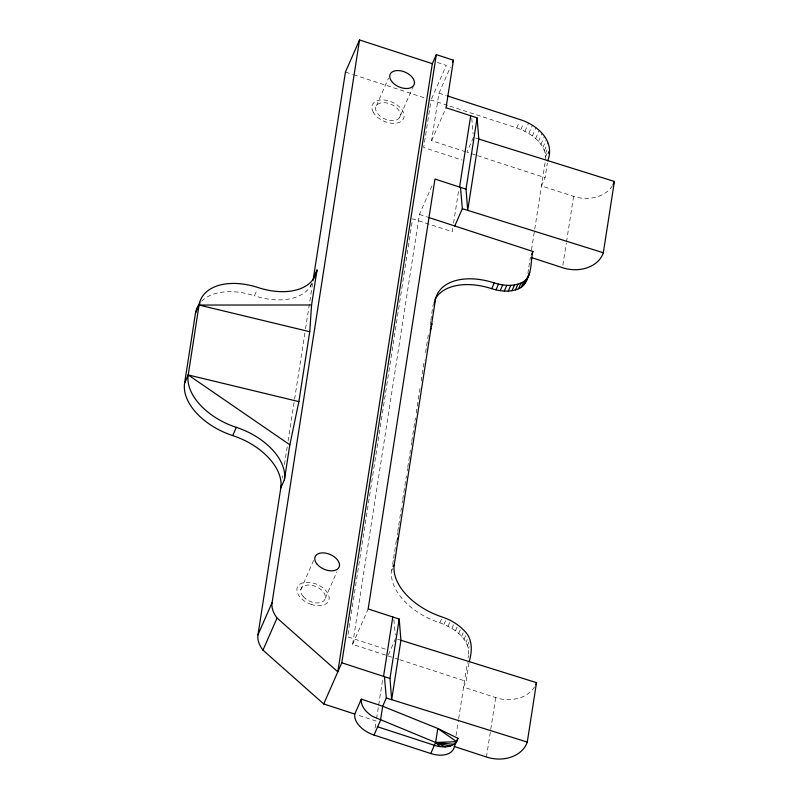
<?xml version="1.0" encoding="UTF-8"?>
<svg xmlns="http://www.w3.org/2000/svg" width="799" height="799" viewBox="0 0 799 799"><rect width="100%" height="100%" fill="white"/><g stroke="black" fill="none" stroke-linecap="round" stroke-linejoin="round"><path stroke-width="0.6" stroke-dasharray="4 3" d="M468.673 654.261C469.432 638.211 453.333 627.505 439.82 622.821A56.759 34.637 23.7 0 1 391.72 570.416L392.479 565.552M545.587 159.351C546.336 143.301 530.246 132.594 516.733 127.91L448.678 105.728M430.242 325.023L430.721 321.498M430.871 320.319L432.778 306.187L433.627 304.269M282.327 478.122L282.716 475.655M284.434 464.549L287.31 446.052M288.079 441.108L294.402 400.409M294.601 399.17L305.338 330.087M305.528 328.858L312.619 283.216M385.587 655.11L352.619 644.354L419.425 214.452L432.469 184.759M465.747 151.82L431.59 140.684L438.981 93.153L450.446 67.026M392.669 564.344L393.418 559.48M393.607 558.261L396.444 539.994M397.213 535.06L397.592 532.593M397.792 531.365L398.551 526.431M398.741 525.203L401.428 507.944M402.197 503.02L402.576 500.554M402.766 499.315L406.411 475.894M407.17 470.971L407.56 468.504M407.75 467.275L410.426 450.017M411.195 445.083L411.585 442.616M411.775 441.388L415.41 417.967M416.179 413.033L420.394 385.917M421.153 380.993L424.419 360.029M425.567 352.639L428.434 334.152M375.101 728.049L376.179 721.058L357.023 714.805M376.569 718.601L378.476 706.306M378.666 705.078L382.681 679.26M452.803 228.055L452.224 231.74L412.614 218.826L347.655 636.843L386.097 649.377M453.562 223.131L458.916 188.714M456.039 735.619L458.486 719.859M458.676 718.641L467.355 662.78M468.114 657.917L468.484 655.48M527.889 273.258L528.658 268.324M528.848 267.086L530.376 257.218M531.525 249.837L545.218 161.768M534.571 686.84A31.66 24.759 8.8 0 1 495.69 697.587L463.57 687.12L466.107 681.357L468.943 663.1M612.463 185.638A31.66 24.759 8.8 0 1 573.582 196.384L541.462 185.917L545.078 177.678L547.325 163.196M486.451 757.003L495.69 697.587M562.886 265.228L566.321 243.106M566.511 241.877L573.582 196.384M201.618 301.233A56.759 34.637 23.7 0 1 254.422 295.78L257.138 289.608M376.419 105.688L388.574 78.002M310.152 286.731L311.51 283.645M399.56 117.603A13.054 7.97 23.7 0 0 386.007 102.841A13.054 7.97 23.7 0 0 378.396 114.497A13.054 7.97 23.7 0 0 399.56 117.603L413.173 86.592M431.57 98.876L446.261 65.398L436.923 62.352M431.59 140.684L446.052 107.745M473.427 137.378L466.926 152.2L476.394 155.296M300.764 589.692L314.377 558.681M516.733 127.91L519.44 121.738M520.898 129.458L523.605 123.286M524.933 131.336L528.548 123.106M528.778 133.513L532.394 125.283M325.293 598.251L336.958 571.675M532.354 135.96L535.969 127.72M535.61 138.617L539.225 130.387M538.486 141.463L542.102 133.223M540.933 144.429L544.548 136.19M542.921 147.465L546.077 140.264M544.389 150.532L548.004 142.292M545.337 153.568L547.145 149.453M545.737 156.524L547.095 153.438M352.619 644.354L368.159 608.948M391.72 570.416L392.559 568.498M388.424 654.79L395.535 638.581M439.82 622.821L441.507 618.975M443.984 624.369L445.672 620.523M448.019 626.246L449.707 622.401M451.864 628.423L453.552 624.578M455.44 630.87L457.128 627.025M458.696 633.527L460.384 629.682M461.572 636.364L463.26 632.528M464.029 639.33L465.707 635.485M466.007 642.376L467.265 639.49M467.485 645.442L469.163 641.597M468.424 648.478L469.273 646.561M475.585 138.047L477.732 138.726M397.692 639.25L399.84 639.929M438.981 93.153L446.052 95.461M345.428 72.07L352.469 74.367M353.647 74.746L425.218 98.077M447.51 105.348L431.08 99.995L423.69 147.525L462.142 160.06M477.582 155.675L545.078 177.678M419.425 214.452L427.675 217.148M387.944 655.869L393.867 657.807M395.056 658.186L398.601 659.345M399.79 659.734L466.107 681.357M471.78 118.432L473.118 133.823M393.887 619.634L395.225 635.025M311.78 283.745A56.759 34.637 23.7 0 1 254.422 295.78M311.4 604.463L307.295 602.746A17.029 10.387 23.7 0 1 301.772 583.22A17.029 10.387 23.7 0 1 328.269 594.286A17.029 10.387 23.7 0 1 311.4 604.463M373.263 112.359L372.054 109.303A17.029 10.387 23.7 0 1 392.379 102.232A17.029 10.387 23.7 0 1 400.209 121.947A17.029 10.387 23.7 0 1 373.263 112.359M303.181 596.533A13.054 7.97 23.7 0 0 324.444 600.149A13.054 7.97 23.7 0 0 311.46 585.238A13.054 7.97 23.7 0 0 303.181 596.533"/><path stroke-width="1.2" d="M547.705 160.779C555.585 141.103 537.367 124.954 520.349 119.68L447.23 95.84M309.752 331.715L311.57 304.998L317.003 270.042A56.759 34.637 23.7 0 1 258.037 287.55A56.759 34.637 23.7 0 0 199.071 305.048L195.465 313.278L184.599 383.18A56.759 34.637 23.7 0 0 232.699 435.585A56.759 34.637 23.7 0 1 280.799 487.989L284.414 479.75L289.837 444.803L298.886 401.617L309.752 331.715L199.071 305.048L188.214 374.951L184.599 383.18M393.408 566.581L394.247 564.653L435.315 300.424A56.759 34.637 23.7 0 1 494.271 282.926C502.861 285.613 512.559 286.681 521.028 283.026C533.273 277.842 530.017 261.742 532.913 251.455L428.843 217.528M432.329 63.68L359.53 39.95L272.079 602.666A34.057 20.784 23.7 0 0 277.063 618.026L337.817 671.839L432.329 63.68L436.314 54.622L453.442 60.205L446.052 107.745L477.103 117.862L478.811 139.056L467.725 210.357L466.017 189.163L434.976 179.046L368.159 608.948L399.21 619.065L400.918 640.259L536.509 682.656L527.28 742.071A31.66 24.759 8.8 0 1 486.451 757.003L454.341 746.526A22.702 13.853 23.7 0 1 430.751 753.527L374.012 735.04A22.702 13.853 23.7 0 1 354.766 714.076L323.725 703.949L262.961 650.146A34.057 20.784 23.7 0 1 257.977 634.786L281.178 485.522M312.918 280.519A56.759 34.637 23.7 0 0 313.388 278.282L345.428 72.07L359.53 39.95M323.725 703.949L341.802 662.78L436.314 54.622M383.55 676.383L392.788 616.968M459.595 187.066L470.681 115.775M400.918 640.259L391.69 699.674L389.972 678.481L399.21 619.065M466.017 189.163L477.103 117.862M469.133 661.882C472.299 651.315 472.898 638.691 464.109 630.601C458.187 624.289 450.516 619.794 442.346 617.058A56.759 34.637 23.7 0 1 394.247 564.653M531.525 257.588L562.496 267.685A31.66 24.759 8.8 0 0 603.325 252.754L614.401 181.453L478.811 139.056M434.866 299.705A56.759 34.637 23.7 0 1 491.745 288.689C500.334 291.375 510.022 292.454 518.501 288.789C525.592 286.212 526.96 278.461 529.657 272.419M354.766 714.076L361.318 699.155L382.691 706.236L437.782 728.488L457.957 738.296C455.31 748.283 442.286 747.954 434.366 745.297L377.627 726.8M232.699 435.585L236.314 427.355A56.759 34.637 23.7 0 1 188.214 374.951L298.886 401.617M313.388 278.282L317.003 270.042M452.444 62.482L453.442 60.205M257.977 634.786L272.079 602.666M262.961 650.146L277.063 618.026M454.761 225.977L462.351 208.679L460.484 187.365M434.047 303.31L435.315 300.424M430.871 326.851L432.139 323.975M430.122 330.307L430.971 328.389M548.304 153.178L549.203 151.121M491.745 288.689L494.271 282.926M495.969 289.877L498.496 284.114M500.164 290.686L502.701 284.923M504.289 291.096L506.816 285.333M397.333 539.575L398.591 536.698M508.244 291.116L510.771 285.353M511.969 290.726L514.506 284.963M515.415 289.947L517.942 284.184M531.645 254.332L532.913 251.455M518.501 288.789L521.028 283.026M521.188 287.27L523.725 281.508M523.435 285.413L525.962 279.65M525.183 283.255L527.72 277.493M526.421 280.839L528.948 275.076M384.449 676.683L386.307 697.996L382.691 706.236L380.514 720.209L374.012 735.04M430.751 753.527L435.615 742.461L437.782 728.488L456.658 741.672L435.615 742.461L372.534 716.383A22.702 13.853 23.7 0 1 361.318 699.155M454.341 746.526L457.957 738.296M199.071 305.048L311.57 304.998M454.002 744.348L435.615 742.461L439.989 746.626M450.147 746.136L435.615 742.461L445.363 746.915M462.351 208.679L603.325 252.754M386.307 697.996L527.28 742.071M341.802 662.78L389.972 678.481M188.214 374.951L289.837 444.803M195.465 313.278A56.759 34.637 23.7 0 1 200.04 302.981M236.314 427.355A56.759 34.637 23.7 0 1 284.414 479.75M614.401 181.453A31.66 24.759 8.8 0 1 613.043 184.629M536.509 682.656A31.66 24.759 8.8 0 1 535.67 684.793M317.283 564.414A13.054 7.97 23.7 0 0 338.546 568.039A13.054 7.97 23.7 0 0 325.563 553.118A13.054 7.97 23.7 0 0 317.283 564.414M392.499 82.377A13.054 7.97 23.7 0 0 413.652 85.483A13.054 7.97 23.7 0 0 400.109 70.721A13.054 7.97 23.7 0 0 392.499 82.377"/></g></svg>
